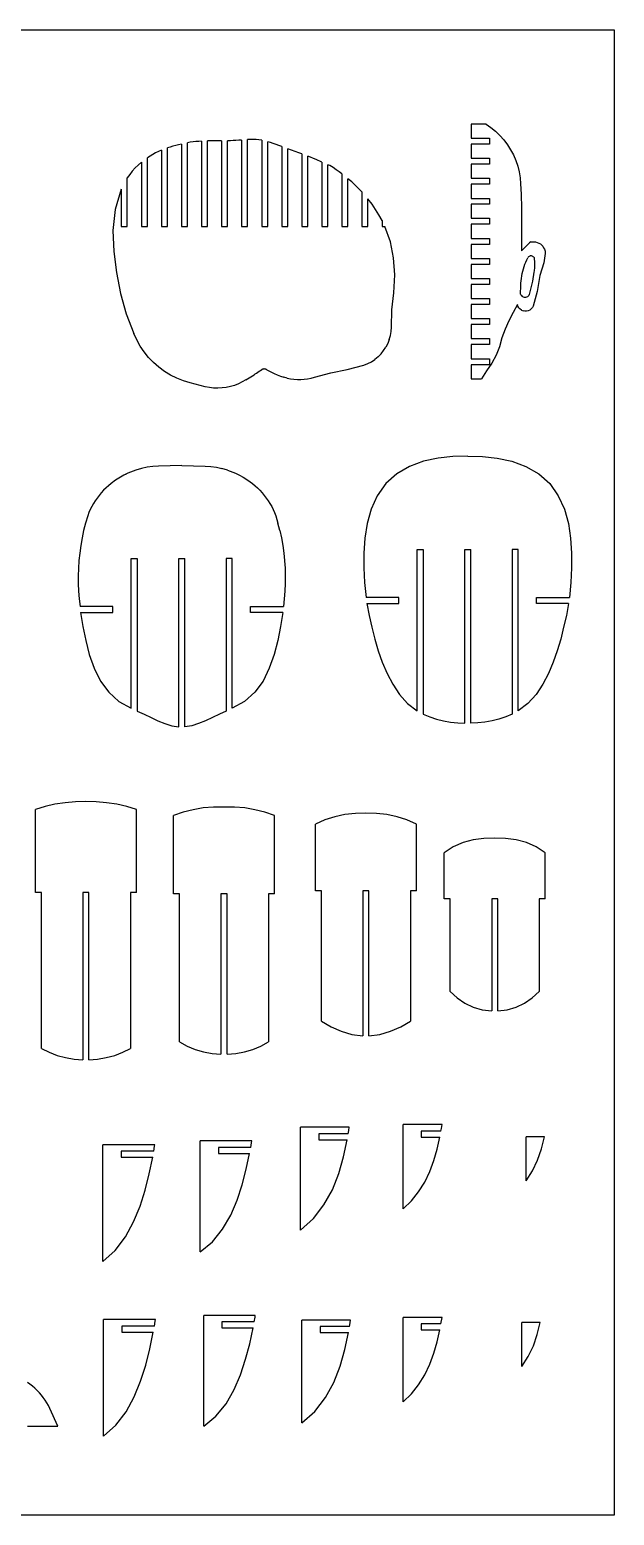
# Model space of a CAD drawing. Extents: x -77 to 77, y -69 to 69.
# Drawn here: x 22.7 to 77.4, y -69.5 to 69.5 of the extents above; entities that cross this region are included whole.
import ezdxf

# ---------------------------------------------------------------- set-up
doc = ezdxf.new("R2010")
doc.units = 0
doc.header["$MEASUREMENT"] = 0
doc.layers.get('0').update_dxf_attribs({"linetype": 'CONTINUOUS'})

msp = doc.modelspace()

# ---------------------------------------------------------------- linework, layer by layer
for p, q in [((-77.39, 69.48), (77.39, 69.48)), ((77.39, 69.48), (77.39, -69.48)), ((64.02, 60.65), (64.02, 59.34)), ((65.4, 60.65), (64.02, 60.65)), ((65.4, 60.65), (65.86, 60.33)), ((65.86, 60.33), (66.29, 59.98)), ((66.69, 59.59), (66.29, 59.98)), ((35.87, 58.51), (35.61, 58.42)), ((35.61, 51.07), (35.61, 58.42)), ((36.13, 58.59), (35.87, 58.51)), ((36.4, 58.66), (36.13, 58.59)), ((36.66, 58.73), (36.4, 58.66)), ((36.93, 58.79), (36.66, 58.73)), ((36.93, 58.79), (36.93, 51.07)), ((37.75, 58.95), (37.49, 58.91)), ((37.49, 51.07), (37.49, 58.91)), ((38.01, 58.99), (37.75, 58.95)), ((38.27, 59.02), (38.01, 58.99)), ((38.54, 59.04), (38.27, 59.02)), ((38.8, 59.06), (38.54, 59.04)), ((38.8, 59.06), (38.8, 51.07)), ((39.63, 59.1), (39.36, 59.09)), ((39.36, 51.07), (39.36, 59.09)), ((39.89, 59.1), (39.63, 59.1)), ((40.15, 59.1), (39.89, 59.1)), ((40.68, 59.1), (40.15, 59.1)), ((40.68, 59.1), (40.68, 51.07)), ((41.24, 51.07), (41.24, 59.1)), ((41.5, 59.1), (41.24, 59.1)), ((41.76, 59.11), (41.5, 59.1)), ((42.02, 59.12), (41.76, 59.11)), ((42.29, 59.14), (42.02, 59.12)), ((42.55, 59.16), (42.29, 59.14)), ((42.55, 59.16), (42.55, 51.07)), ((43.38, 59.22), (43.11, 59.21)), ((43.11, 51.07), (43.11, 59.21)), ((43.64, 59.22), (43.38, 59.22)), ((43.91, 59.21), (43.64, 59.22)), ((44.17, 59.18), (43.91, 59.21)), ((44.43, 59.14), (44.17, 59.18)), ((44.43, 59.14), (44.43, 51.07)), ((45.25, 58.92), (44.99, 59)), ((44.99, 51.07), (44.99, 59)), ((45.51, 58.83), (45.25, 58.92)), ((46.3, 58.55), (45.51, 58.83)), ((46.3, 58.55), (46.3, 51.07)), ((64.02, 59.34), (65.73, 59.34)), ((64.02, 58.78), (64.02, 57.46)), ((65.73, 58.78), (64.02, 58.78)), ((65.73, 59.34), (65.73, 58.78)), ((66.69, 59.59), (67.07, 59.18)), ((67.07, 59.18), (67.4, 58.73)), ((67.4, 58.73), (67.7, 58.26)), ((33.18, 57.09), (32.88, 56.82)), ((33.18, 57.09), (33.18, 51.07)), ((33.99, 57.67), (33.74, 57.5)), ((33.74, 51.07), (33.74, 57.5)), ((34.25, 57.82), (33.99, 57.67)), ((34.51, 57.96), (34.25, 57.82)), ((34.78, 58.09), (34.51, 57.96)), ((35.05, 58.21), (34.78, 58.09)), ((35.05, 58.21), (35.05, 51.07)), ((46.86, 51.07), (46.86, 58.35)), ((47.91, 57.97), (46.86, 58.35)), ((48.18, 57.87), (47.91, 57.97)), ((48.18, 57.87), (48.18, 51.07)), ((48.74, 51.07), (48.74, 57.65)), ((49, 57.55), (48.74, 57.65)), ((49.27, 57.44), (49, 57.55)), ((49.53, 57.33), (49.27, 57.44)), ((50.05, 57.09), (49.53, 57.33)), ((50.05, 57.09), (50.05, 51.07)), ((64.02, 57.46), (65.73, 57.46)), ((65.73, 57.46), (65.73, 56.9)), ((67.7, 58.26), (67.96, 57.77)), ((67.96, 57.77), (68.18, 57.25)), ((68.18, 57.25), (68.36, 56.72)), ((32.09, 55.94), (31.86, 55.62)), ((31.86, 51.07), (31.86, 55.62)), ((32.33, 56.25), (32.09, 55.94)), ((32.6, 56.55), (32.33, 56.25)), ((32.88, 56.82), (32.6, 56.55)), ((50.81, 56.77), (50.61, 56.84)), ((50.61, 51.07), (50.61, 56.84)), ((51.1, 56.58), (50.81, 56.77)), ((51.38, 56.38), (51.1, 56.58)), ((51.66, 56.19), (51.38, 56.38)), ((51.93, 55.99), (51.66, 56.19)), ((51.93, 55.99), (51.93, 51.07)), ((65.73, 56.9), (64.02, 56.9)), ((64.02, 56.9), (64.02, 55.59)), ((64.02, 55.59), (65.73, 55.59)), ((65.73, 55.59), (65.73, 55.03)), ((68.36, 56.72), (68.5, 56.18)), ((68.5, 56.18), (68.59, 55.63)), ((68.59, 55.63), (68.64, 55.07)), ((31.3, 54.57), (30.72, 52.67)), ((31.3, 54.57), (31.3, 51.07)), ((52.84, 55.24), (52.49, 55.54)), ((52.49, 51.07), (52.49, 55.54)), ((53.17, 54.94), (52.84, 55.24)), ((53.49, 54.63), (53.17, 54.94)), ((53.8, 54.31), (53.49, 54.63)), ((53.8, 54.31), (53.8, 51.07)), ((65.73, 55.03), (64.02, 55.03)), ((64.02, 55.03), (64.02, 53.71)), ((68.64, 55.07), (68.68, 54.09)), ((54.36, 51.07), (54.36, 53.66)), ((54.74, 53.18), (54.36, 53.66)), ((55.08, 52.68), (54.74, 53.18)), ((64.02, 53.71), (65.73, 53.71)), ((65.73, 53.15), (64.02, 53.15)), ((64.02, 53.15), (64.02, 51.84)), ((65.73, 53.71), (65.73, 53.15)), ((68.68, 54.09), (68.71, 52.79)), ((30.72, 52.67), (30.52, 50.71)), ((55.39, 52.17), (55.08, 52.68)), ((55.68, 51.65), (55.39, 52.17)), ((55.68, 51.65), (55.68, 51.07)), ((64.02, 51.84), (65.73, 51.84)), ((65.73, 51.84), (65.73, 51.28)), ((68.71, 52.79), (68.73, 51.48)), ((68.73, 51.48), (68.71, 50.27)), ((30.52, 50.71), (30.59, 48.73)), ((31.3, 51.07), (31.86, 51.07)), ((33.18, 51.07), (33.74, 51.07)), ((35.05, 51.07), (35.61, 51.07)), ((36.93, 51.07), (37.49, 51.07)), ((38.8, 51.07), (39.36, 51.07)), ((40.68, 51.07), (41.24, 51.07)), ((42.55, 51.07), (43.11, 51.07)), ((44.43, 51.07), (44.99, 51.07)), ((46.3, 51.07), (46.86, 51.07)), ((48.18, 51.07), (48.74, 51.07)), ((50.05, 51.07), (50.61, 51.07)), ((51.93, 51.07), (52.49, 51.07)), ((53.8, 51.07), (54.36, 51.07)), ((55.68, 51.07), (55.95, 51.07)), ((56.46, 49.64), (55.95, 51.07)), ((65.73, 51.28), (64.02, 51.28)), ((64.02, 51.28), (64.02, 49.96)), ((68.71, 50.27), (68.71, 48.79)), ((30.59, 48.73), (30.85, 46.76)), ((56.76, 48.13), (56.46, 49.64)), ((64.02, 49.96), (65.73, 49.96)), ((65.73, 49.4), (64.02, 49.4)), ((64.02, 49.4), (64.02, 48.09)), ((65.73, 49.96), (65.73, 49.4)), ((68.71, 48.79), (69.46, 49.55)), ((69.6, 49.63), (69.46, 49.55)), ((69.6, 49.63), (69.69, 49.64)), ((69.69, 49.64), (69.85, 49.65)), ((69.85, 49.65), (70.02, 49.63)), ((70.02, 49.63), (70.18, 49.59)), ((70.18, 49.59), (70.34, 49.52)), ((70.34, 49.52), (70.48, 49.44)), ((70.58, 49.36), (70.48, 49.44)), ((70.58, 49.36), (70.7, 49.23)), ((70.7, 49.23), (70.79, 49.09)), ((70.79, 49.09), (70.87, 48.94)), ((70.87, 48.94), (70.92, 48.78)), ((70.92, 48.78), (70.94, 48.69)), ((70.94, 48.69), (70.94, 48.54)), ((56.87, 46.54), (56.76, 48.13)), ((64.02, 48.09), (65.73, 48.09)), ((64.02, 47.53), (64.02, 46.21)), ((65.73, 47.53), (64.02, 47.53)), ((65.73, 48.09), (65.73, 47.53)), ((68.9, 47.11), (68.96, 47.32)), ((68.96, 47.32), (69.04, 47.54)), ((69.04, 47.54), (69.12, 47.75)), ((69.12, 47.75), (69.21, 47.96)), ((69.21, 47.96), (69.3, 48.16)), ((69.34, 48.21), (69.3, 48.16)), ((69.38, 48.25), (69.34, 48.21)), ((69.43, 48.28), (69.38, 48.25)), ((69.49, 48.3), (69.43, 48.28)), ((69.54, 48.32), (69.49, 48.3)), ((69.6, 48.32), (69.54, 48.32)), ((69.66, 48.32), (69.6, 48.32)), ((69.72, 48.3), (69.66, 48.32)), ((69.77, 48.28), (69.72, 48.3)), ((69.82, 48.25), (69.77, 48.28)), ((69.87, 48.21), (69.82, 48.25)), ((69.89, 48.18), (69.87, 48.21)), ((69.89, 48.18), (69.9, 48.14)), ((69.9, 48.14), (69.92, 47.69)), ((69.92, 47.69), (69.93, 47.54)), ((69.93, 47.46), (69.92, 47.31)), ((69.92, 47.31), (69.92, 47.16)), ((69.93, 47.54), (69.93, 47.46)), ((70.8, 47.68), (70.43, 46.48)), ((70.94, 48.54), (70.8, 47.68)), ((30.85, 46.76), (31.24, 44.82)), ((56.79, 44.86), (56.87, 46.54)), ((64.02, 46.21), (65.73, 46.21)), ((65.73, 46.21), (65.73, 45.65)), ((68.67, 45.77), (68.68, 46)), ((68.68, 46), (68.71, 46.22)), ((68.71, 46.22), (68.75, 46.45)), ((68.75, 46.45), (68.79, 46.67)), ((68.79, 46.67), (68.84, 46.89)), ((68.84, 46.89), (68.9, 47.11)), ((69.76, 45.97), (69.43, 44.72)), ((69.88, 46.79), (69.76, 45.97)), ((69.9, 46.94), (69.88, 46.79)), ((69.92, 47.16), (69.9, 47.01)), ((69.9, 47.01), (69.9, 46.94)), ((70.43, 46.48), (70.19, 44.99)), ((31.24, 44.82), (31.76, 42.92)), ((56.59, 43.29), (56.79, 44.86)), ((64.02, 45.65), (64.02, 44.34)), ((65.73, 45.65), (64.02, 45.65)), ((68.64, 44.78), (68.66, 45.54)), ((68.66, 44.69), (68.64, 44.78)), ((68.66, 45.54), (68.67, 45.77)), ((68.71, 44.61), (68.66, 44.69)), ((68.71, 44.61), (68.77, 44.54)), ((68.84, 44.49), (68.77, 44.54)), ((68.92, 44.45), (68.84, 44.49)), ((69.27, 44.5), (69.19, 44.46)), ((69.34, 44.56), (69.27, 44.5)), ((69.4, 44.63), (69.34, 44.56)), ((69.43, 44.72), (69.4, 44.63)), ((70.19, 44.99), (69.82, 43.63)), ((56.55, 41.65), (56.59, 43.29)), ((64.02, 44.34), (65.73, 44.34)), ((64.02, 43.78), (64.02, 42.46)), ((65.73, 43.78), (64.02, 43.78)), ((65.73, 44.34), (65.73, 43.78)), ((68.34, 43.79), (67.93, 43.03)), ((68.38, 43.63), (68.34, 43.79)), ((68.46, 43.48), (68.38, 43.63)), ((68.57, 43.36), (68.46, 43.48)), ((68.71, 43.26), (68.57, 43.36)), ((68.71, 43.26), (68.86, 43.19)), ((69.02, 43.15), (68.86, 43.19)), ((69.01, 44.43), (68.92, 44.45)), ((69.1, 44.44), (69.01, 44.43)), ((69.19, 43.15), (69.02, 43.15)), ((69.19, 44.46), (69.1, 44.44)), ((69.35, 43.19), (69.19, 43.15)), ((69.5, 43.26), (69.35, 43.19)), ((69.63, 43.36), (69.5, 43.26)), ((69.74, 43.49), (69.63, 43.36)), ((69.82, 43.63), (69.74, 43.49)), ((31.76, 42.92), (32.47, 41.07)), ((64.02, 42.46), (65.73, 42.46)), ((64.02, 41.9), (64.02, 40.59)), ((65.73, 41.9), (64.02, 41.9)), ((65.73, 42.46), (65.73, 41.9)), ((67.54, 42.26), (67.19, 41.47)), ((67.93, 43.03), (67.54, 42.26)), ((32.74, 40.46), (32.47, 41.07)), ((33.06, 39.89), (32.74, 40.46)), ((56.36, 40.5), (56.22, 40.14)), ((56.36, 40.5), (56.46, 40.88)), ((56.46, 40.88), (56.53, 41.26)), ((56.53, 41.26), (56.55, 41.65)), ((64.02, 40.59), (65.73, 40.59)), ((65.73, 40.59), (65.73, 40.03)), ((66.89, 40.66), (66.65, 39.83)), ((67.19, 41.47), (66.89, 40.66)), ((33.43, 39.34), (33.06, 39.89)), ((33.85, 38.83), (33.43, 39.34)), ((55.59, 39.17), (55.31, 38.89)), ((55.59, 39.17), (55.83, 39.47)), ((55.83, 39.47), (56.04, 39.79)), ((56.22, 40.14), (56.04, 39.79)), ((64.02, 40.03), (64.02, 38.71)), ((65.73, 40.03), (64.02, 40.03)), ((66.35, 39.03), (65.93, 38.28)), ((66.65, 39.83), (66.35, 39.03)), ((34.31, 38.35), (33.85, 38.83)), ((34.8, 37.92), (34.31, 38.35)), ((34.81, 37.92), (34.8, 37.92)), ((34.81, 37.91), (34.81, 37.92)), ((35.34, 37.52), (34.81, 37.91)), ((35.91, 37.18), (35.34, 37.52)), ((44.07, 37.44), (44.19, 37.53)), ((44.19, 37.53), (44.31, 37.62)), ((44.31, 37.62), (44.44, 37.7)), ((44.44, 37.7), (44.47, 37.72)), ((44.47, 37.72), (44.5, 37.74)), ((44.5, 37.74), (44.54, 37.76)), ((44.54, 37.76), (44.58, 37.77)), ((44.58, 37.77), (44.62, 37.77)), ((44.62, 37.77), (44.66, 37.78)), ((44.7, 37.77), (44.66, 37.78)), ((44.7, 37.77), (44.74, 37.77)), ((44.74, 37.77), (44.78, 37.76)), ((44.78, 37.76), (44.81, 37.74)), ((44.81, 37.74), (44.85, 37.72)), ((44.85, 37.72), (44.92, 37.68)), ((44.92, 37.68), (45.59, 37.33)), ((50.88, 37.39), (52.43, 37.7)), ((52.43, 37.7), (53.99, 38.1)), ((53.99, 38.1), (54.35, 38.25)), ((54.35, 38.25), (54.69, 38.43)), ((54.69, 38.43), (55.01, 38.64)), ((55.31, 38.89), (55.01, 38.64)), ((64.02, 38.71), (65.73, 38.71)), ((64.02, 38.15), (64.02, 36.84)), ((65.73, 38.15), (64.02, 38.15)), ((65.44, 37.56), (64.98, 36.84)), ((65.93, 38.28), (65.44, 37.56)), ((65.73, 38.71), (65.73, 38.15)), ((36.5, 36.89), (35.91, 37.18)), ((37.12, 36.65), (36.5, 36.89)), ((37.75, 36.46), (37.12, 36.65)), ((39.15, 36.08), (37.75, 36.46)), ((41.88, 36.21), (41.5, 36.1)), ((42.25, 36.36), (41.88, 36.21)), ((42.61, 36.53), (42.25, 36.36)), ((42.95, 36.73), (42.61, 36.53)), ((42.95, 36.73), (43.72, 37.21)), ((43.72, 37.21), (43.83, 37.28)), ((43.83, 37.28), (43.95, 37.35)), ((43.95, 37.35), (44.07, 37.44)), ((45.59, 37.33), (45.88, 37.19)), ((45.88, 37.19), (46.18, 37.07)), ((46.18, 37.07), (46.49, 36.97)), ((46.8, 36.89), (46.49, 36.97)), ((46.8, 36.89), (47.11, 36.83)), ((47.11, 36.83), (47.43, 36.79)), ((47.43, 36.79), (47.76, 36.77)), ((47.76, 36.77), (48.08, 36.77)), ((48.08, 36.77), (48.4, 36.8)), ((48.4, 36.8), (48.72, 36.84)), ((48.72, 36.84), (49.04, 36.9)), ((49.04, 36.9), (49.35, 36.98)), ((49.35, 36.98), (50.88, 37.39)), ((64.02, 36.84), (64.98, 36.84)), ((39.54, 36.01), (39.15, 36.08)), ((39.93, 35.96), (39.54, 36.01)), ((40.33, 35.95), (39.93, 35.96)), ((40.72, 35.97), (40.33, 35.95)), ((41.12, 36.02), (40.72, 35.97)), ((41.5, 36.1), (41.12, 36.02)), ((60.93, 29.4), (59.57, 29.11)), ((62.31, 29.55), (60.93, 29.4)), ((63.69, 29.59), (62.31, 29.55)), ((63.69, 29.59), (65.08, 29.55)), ((65.08, 29.55), (66.45, 29.4)), ((66.45, 29.4), (67.81, 29.11)), ((31.55, 27.82), (31.22, 27.63)), ((31.92, 27.99), (31.55, 27.82)), ((31.69, 27.89), (31.55, 27.82)), ((31.92, 27.99), (31.69, 27.89)), ((32.17, 28.11), (31.92, 27.99)), ((32.67, 28.29), (32.17, 28.11)), ((33.19, 28.44), (32.67, 28.29)), ((33.71, 28.55), (33.19, 28.44)), ((34.24, 28.62), (33.71, 28.55)), ((34.77, 28.65), (34.24, 28.62)), ((36.95, 28.71), (34.77, 28.65)), ((36.95, 28.71), (39.13, 28.65)), ((39.13, 28.65), (39.66, 28.62)), ((39.66, 28.62), (40.19, 28.55)), ((40.19, 28.55), (40.71, 28.44)), ((41.23, 28.29), (40.71, 28.44)), ((41.23, 28.29), (41.73, 28.11)), ((41.73, 28.11), (41.98, 27.99)), ((41.98, 27.99), (42.35, 27.82)), ((42.35, 27.82), (42.69, 27.63)), ((57.06, 27.95), (56.02, 27.02)), ((58.26, 28.64), (57.06, 27.95)), ((59.57, 29.11), (58.26, 28.64)), ((67.81, 29.11), (69.12, 28.64)), ((69.12, 28.64), (70.33, 27.95)), ((70.33, 27.95), (71.36, 27.02)), ((29.88, 26.63), (29.64, 26.4)), ((30.1, 26.83), (29.88, 26.63)), ((30.34, 27.03), (30.1, 26.83)), ((30.77, 27.35), (30.34, 27.03)), ((31.22, 27.63), (30.77, 27.35)), ((42.69, 27.63), (43.14, 27.35)), ((43.14, 27.35), (43.57, 27.03)), ((43.57, 27.03), (43.81, 26.83)), ((43.81, 26.83), (44.02, 26.63)), ((44.02, 26.63), (44.26, 26.4)), ((56.02, 27.02), (55.22, 25.89)), ((71.36, 27.02), (72.16, 25.89)), ((28.7, 25.15), (28.55, 24.88)), ((28.87, 25.42), (28.7, 25.15)), ((29.04, 25.67), (28.87, 25.42)), ((29.23, 25.92), (29.04, 25.67)), ((29.43, 26.16), (29.23, 25.92)), ((29.64, 26.4), (29.43, 26.16)), ((44.26, 26.4), (44.47, 26.16)), ((44.47, 26.16), (44.67, 25.92)), ((44.67, 25.92), (44.86, 25.67)), ((44.86, 25.67), (45.04, 25.42)), ((45.04, 25.42), (45.2, 25.15)), ((45.2, 25.15), (45.36, 24.88)), ((55.22, 25.89), (54.65, 24.62)), ((72.16, 25.89), (72.73, 24.62)), ((28.16, 24.02), (27.96, 23.33)), ((28.28, 24.31), (28.16, 24.02)), ((28.4, 24.6), (28.28, 24.31)), ((28.55, 24.88), (28.4, 24.6)), ((45.36, 24.88), (45.5, 24.6)), ((45.5, 24.6), (45.63, 24.31)), ((45.63, 24.31), (45.74, 24.02)), ((45.74, 24.02), (45.94, 23.33)), ((54.65, 24.62), (54.28, 23.28)), ((72.73, 24.62), (73.1, 23.28)), ((27.78, 22.64), (27.63, 21.94)), ((27.96, 23.33), (27.78, 22.64)), ((46.12, 22.64), (45.94, 23.33)), ((46.12, 22.64), (46.27, 21.94)), ((54.28, 23.28), (54.07, 21.91)), ((73.1, 23.28), (73.31, 21.91)), ((27.51, 21.23), (27.41, 20.53)), ((27.63, 21.94), (27.51, 21.23)), ((46.27, 21.94), (46.39, 21.23)), ((46.39, 21.23), (46.49, 20.53)), ((54.07, 21.91), (53.99, 20.53)), ((58.97, 5.77), (58.97, 20.87)), ((58.97, 20.87), (59.53, 20.87)), ((59.53, 20.87), (59.53, 5.46)), ((63.41, 4.61), (63.41, 20.87)), ((63.41, 20.87), (63.97, 20.87)), ((63.97, 4.61), (63.97, 20.87)), ((68.42, 20.87), (67.85, 20.87)), ((67.85, 20.87), (67.85, 5.46)), ((68.42, 5.77), (68.42, 20.87)), ((73.31, 21.91), (73.39, 20.53)), ((27.34, 19.81), (27.29, 19.1)), ((27.41, 20.53), (27.34, 19.82)), ((27.34, 19.82), (27.34, 19.81)), ((27.34, 19.82), (27.34, 19.82)), ((32.23, 20.01), (32.79, 20.01)), ((32.23, 6.01), (32.23, 20.01)), ((32.79, 20.01), (32.79, 5.75)), ((36.67, 20.01), (37.23, 20.01)), ((36.67, 4.26), (36.67, 20.01)), ((37.23, 4.26), (37.23, 20.01)), ((41.67, 20.01), (41.11, 20.01)), ((41.11, 20.01), (41.11, 5.75)), ((41.67, 6.01), (41.67, 20.01)), ((46.49, 20.53), (46.56, 19.82)), ((46.56, 19.82), (46.56, 19.82)), ((46.56, 19.82), (46.57, 19.81)), ((46.57, 19.81), (46.61, 19.1)), ((53.99, 20.53), (53.99, 19.14)), ((73.39, 20.53), (73.39, 19.14)), ((27.29, 19.1), (27.27, 18.38)), ((27.27, 18.38), (27.27, 17.67)), ((46.61, 19.1), (46.63, 18.38)), ((46.63, 18.38), (46.63, 17.67)), ((53.99, 19.14), (54.05, 17.76)), ((73.39, 19.14), (73.34, 17.76)), ((27.27, 17.67), (27.3, 16.95)), ((27.3, 16.95), (27.36, 16.24)), ((46.6, 16.95), (46.54, 16.24)), ((46.63, 17.67), (46.6, 16.95)), ((54.05, 17.76), (54.18, 16.38)), ((73.34, 17.76), (73.2, 16.38)), ((27.36, 16.24), (27.44, 15.53)), ((30.52, 15.53), (27.44, 15.53)), ((30.52, 14.97), (30.52, 15.53)), ((43.38, 15.53), (46.46, 15.53)), ((43.38, 14.97), (43.38, 15.53)), ((46.54, 16.24), (46.46, 15.53)), ((57.26, 16.38), (54.18, 16.38)), ((54.26, 15.82), (54.47, 14.7)), ((54.26, 15.82), (57.26, 15.82)), ((57.26, 15.82), (57.26, 16.38)), ((70.12, 16.38), (73.2, 16.38)), ((70.12, 15.82), (70.12, 16.38)), ((73.12, 15.82), (70.12, 15.82)), ((73.12, 15.82), (72.91, 14.7)), ((27.5, 14.97), (30.52, 14.97)), ((27.5, 14.97), (27.7, 13.66)), ((46.4, 14.97), (43.38, 14.97)), ((46.4, 14.97), (46.2, 13.66)), ((54.47, 14.7), (54.72, 13.59)), ((72.91, 14.7), (72.66, 13.59)), ((27.7, 13.66), (27.97, 12.35)), ((46.2, 13.66), (45.94, 12.35)), ((54.72, 13.59), (55, 12.48)), ((72.66, 13.59), (72.39, 12.48)), ((27.97, 12.35), (28.31, 11.04)), ((45.94, 12.35), (45.59, 11.04)), ((55, 12.48), (55.32, 11.39)), ((55.32, 11.39), (55.7, 10.32)), ((72.06, 11.39), (71.68, 10.32)), ((72.39, 12.48), (72.06, 11.39)), ((28.31, 11.04), (28.76, 9.75)), ((28.76, 9.75), (29.36, 8.55)), ((45.14, 9.75), (44.55, 8.55)), ((45.59, 11.04), (45.14, 9.75)), ((55.7, 10.32), (56.15, 9.27)), ((71.68, 10.32), (71.23, 9.27)), ((29.36, 8.55), (30.12, 7.5)), ((44.55, 8.55), (43.78, 7.5)), ((56.15, 9.27), (56.68, 8.26)), ((71.23, 9.27), (70.7, 8.26)), ((30.12, 7.5), (31.08, 6.65)), ((43.78, 7.5), (42.82, 6.65)), ((56.68, 8.26), (57.31, 7.3)), ((57.31, 7.3), (58.06, 6.45)), ((70.08, 7.3), (69.32, 6.45)), ((70.7, 8.26), (70.08, 7.3)), ((31.08, 6.65), (32.23, 6.01)), ((32.79, 5.75), (33.44, 5.45)), ((41.11, 5.75), (40.47, 5.45)), ((42.82, 6.65), (41.67, 6.01)), ((58.06, 6.45), (58.97, 5.77)), ((69.32, 6.45), (68.42, 5.77)), ((33.44, 5.45), (34.08, 5.14)), ((34.08, 5.14), (34.73, 4.84)), ((34.73, 4.84), (35.37, 4.58)), ((35.37, 4.58), (36.02, 4.37)), ((36.02, 4.37), (36.67, 4.26)), ((37.88, 4.37), (37.23, 4.26)), ((38.53, 4.58), (37.88, 4.37)), ((39.17, 4.84), (38.53, 4.58)), ((39.82, 5.14), (39.17, 4.84)), ((40.47, 5.45), (39.82, 5.14)), ((59.53, 5.46), (60.14, 5.2)), ((60.14, 5.2), (60.78, 4.99)), ((60.78, 4.99), (61.43, 4.83)), ((61.43, 4.83), (62.08, 4.72)), ((62.08, 4.72), (62.75, 4.65)), ((62.75, 4.65), (63.41, 4.61)), ((64.64, 4.65), (63.97, 4.61)), ((65.3, 4.72), (64.64, 4.65)), ((65.96, 4.83), (65.3, 4.72)), ((66.6, 4.99), (65.96, 4.83)), ((67.24, 5.2), (66.6, 4.99)), ((67.85, 5.46), (67.24, 5.2)), ((27.02, -2.75), (26.06, -2.83)), ((27.99, -2.7), (27.02, -2.75)), ((28.96, -2.75), (27.99, -2.7)), ((29.93, -2.83), (28.96, -2.75)), ((24.17, -3.17), (23.27, -3.46)), ((23.27, -11.23), (23.27, -3.46)), ((25.1, -2.97), (24.17, -3.17)), ((26.06, -2.83), (25.1, -2.97)), ((30.88, -2.97), (29.93, -2.83)), ((31.82, -3.17), (30.88, -2.97)), ((32.72, -3.46), (31.82, -3.17)), ((32.72, -11.23), (32.72, -3.46)), ((37.08, -3.71), (36.18, -4.03)), ((36.18, -11.35), (36.18, -4.03)), ((38.01, -3.48), (37.08, -3.71)), ((38.96, -3.32), (38.01, -3.48)), ((39.93, -3.25), (38.96, -3.32)), ((40.91, -3.23), (39.93, -3.25)), ((41.88, -3.25), (40.91, -3.23)), ((42.85, -3.32), (41.88, -3.25)), ((43.8, -3.48), (42.85, -3.32)), ((44.73, -3.71), (43.8, -3.48)), ((45.63, -4.03), (44.73, -3.71)), ((45.63, -11.35), (45.63, -4.03)), ((51.26, -4.14), (50.33, -4.43)), ((52.21, -3.94), (51.26, -4.14)), ((53.19, -3.82), (52.21, -3.94)), ((54.17, -3.79), (53.19, -3.82)), ((55.16, -3.82), (54.17, -3.79)), ((56.13, -3.94), (55.16, -3.82)), ((57.09, -4.14), (56.13, -3.94)), ((58.01, -4.43), (57.09, -4.14)), ((50.33, -4.43), (49.45, -4.82)), ((49.45, -11.08), (49.45, -4.82)), ((58.9, -4.82), (58.01, -4.43)), ((58.9, -11.08), (58.9, -4.82)), ((63.25, -6.55), (62.33, -6.96)), ((64.21, -6.29), (63.25, -6.55)), ((65.2, -6.16), (64.21, -6.29)), ((66.21, -6.14), (65.2, -6.16)), ((67.22, -6.16), (66.21, -6.14)), ((68.21, -6.29), (67.22, -6.16)), ((69.17, -6.55), (68.21, -6.29)), ((70.09, -6.96), (69.17, -6.55)), ((62.33, -6.96), (61.49, -7.51)), ((61.49, -11.83), (61.49, -7.51)), ((70.94, -7.51), (70.09, -6.96)), ((70.94, -11.83), (70.94, -7.51)), ((50.01, -11.08), (49.45, -11.08)), ((50.01, -23.26), (50.01, -11.08)), ((53.89, -11.08), (53.89, -24.64)), ((54.45, -11.08), (53.89, -11.08)), ((54.45, -24.64), (54.45, -11.08)), ((58.33, -11.08), (58.33, -23.26)), ((58.9, -11.08), (58.33, -11.08)), ((23.83, -11.23), (23.27, -11.23)), ((23.83, -25.82), (23.83, -11.23)), ((28.27, -11.23), (27.71, -11.23)), ((27.71, -11.23), (27.71, -26.89)), ((28.27, -26.89), (28.27, -11.23)), ((32.72, -11.23), (32.15, -11.23)), ((32.15, -11.23), (32.15, -25.82)), ((36.74, -11.35), (36.18, -11.35)), ((36.74, -25.21), (36.74, -11.35)), ((41.19, -11.35), (40.62, -11.35)), ((40.62, -11.35), (40.62, -26.35)), ((41.19, -26.35), (41.19, -11.35)), ((45.07, -11.35), (45.07, -25.21)), ((45.63, -11.35), (45.07, -11.35)), ((62.05, -11.83), (61.49, -11.83)), ((62.05, -20.48), (62.05, -11.83)), ((65.93, -11.83), (65.93, -22.31)), ((66.49, -11.83), (65.93, -11.83)), ((66.49, -22.31), (66.49, -11.83)), ((70.37, -11.83), (70.37, -20.48)), ((70.94, -11.83), (70.37, -11.83)), ((62.05, -20.48), (62.69, -21.07)), ((69.73, -21.07), (70.37, -20.48)), ((62.69, -21.07), (63.41, -21.58)), ((63.41, -21.58), (64.19, -21.96)), ((64.19, -21.96), (65.04, -22.21)), ((65.04, -22.21), (65.93, -22.31)), ((66.49, -22.31), (67.39, -22.21)), ((67.39, -22.21), (68.23, -21.96)), ((68.23, -21.96), (69.01, -21.58)), ((69.01, -21.58), (69.73, -21.07)), ((50.01, -23.26), (50.91, -23.8)), ((57.44, -23.8), (58.33, -23.26)), ((50.91, -23.8), (51.87, -24.21)), ((51.87, -24.21), (52.87, -24.5)), ((52.87, -24.5), (53.89, -24.64)), ((54.45, -24.64), (55.48, -24.5)), ((55.48, -24.5), (56.48, -24.21)), ((56.48, -24.21), (57.44, -23.8)), ((23.83, -25.82), (24.55, -26.17)), ((24.55, -26.17), (25.31, -26.46)), ((30.68, -26.46), (31.43, -26.17)), ((31.43, -26.17), (32.15, -25.82)), ((36.74, -25.21), (37.46, -25.6)), ((37.46, -25.6), (38.22, -25.9)), ((38.22, -25.9), (39, -26.13)), ((39, -26.13), (39.81, -26.28)), ((39.81, -26.28), (40.62, -26.35)), ((41.19, -26.35), (42, -26.28)), ((42, -26.28), (42.81, -26.13)), ((42.81, -26.13), (43.59, -25.9)), ((43.59, -25.9), (44.35, -25.6)), ((44.35, -25.6), (45.07, -25.21)), ((25.31, -26.46), (26.09, -26.67)), ((26.09, -26.67), (26.89, -26.82)), ((26.89, -26.82), (27.71, -26.89)), ((28.27, -26.89), (29.09, -26.82)), ((29.09, -26.82), (29.89, -26.67)), ((29.89, -26.67), (30.68, -26.46)), ((48.05, -42.8), (48.05, -33.19)), ((52.62, -33.19), (48.05, -33.19)), ((52.57, -33.5), (52.62, -33.19)), ((57.64, -40.83), (57.64, -32.94)), ((61.29, -32.94), (57.64, -32.94)), ((61.19, -33.56), (61.23, -33.31)), ((61.23, -33.31), (61.29, -32.94)), ((38.68, -44.85), (38.68, -34.47)), ((43.5, -34.47), (38.68, -34.47)), ((43.4, -35.09), (43.48, -34.63)), ((43.48, -34.63), (43.5, -34.47)), ((52.52, -33.8), (49.76, -33.8)), ((49.76, -33.8), (49.76, -34.37)), ((49.76, -34.37), (52.43, -34.37)), ((52.09, -35.95), (52.43, -34.37)), ((52.52, -33.8), (52.57, -33.5)), ((61.19, -33.56), (59.34, -33.56)), ((59.34, -33.56), (59.34, -34.12)), ((59.34, -34.12), (61.08, -34.12)), ((60.83, -35.22), (61.08, -34.12)), ((70.86, -34.08), (69.15, -34.08)), ((69.15, -38.19), (69.15, -34.08)), ((70.59, -35.19), (70.86, -34.08)), ((29.58, -45.73), (29.58, -34.82)), ((34.43, -34.82), (29.58, -34.82)), ((31.29, -35.43), (31.29, -35.99)), ((34.34, -35.43), (31.29, -35.43)), ((31.29, -35.99), (34.24, -35.99)), ((33.91, -37.54), (34.24, -35.99)), ((34.34, -35.43), (34.41, -34.97)), ((34.41, -34.97), (34.43, -34.82)), ((43.4, -35.09), (40.39, -35.09)), ((40.39, -35.09), (40.39, -35.65)), ((40.39, -35.65), (43.3, -35.65)), ((42.99, -37.12), (43.3, -35.65)), ((51.64, -37.51), (52.09, -35.95)), ((60.52, -36.29), (60.83, -35.22)), ((70.22, -36.25), (70.59, -35.19)), ((42.6, -38.57), (42.99, -37.12)), ((51.04, -39.03), (51.64, -37.51)), ((59.67, -38.32), (60.14, -37.33)), ((60.14, -37.33), (60.52, -36.29)), ((69.15, -38.19), (69.75, -37.26)), ((69.75, -37.26), (70.22, -36.25)), ((33.52, -39.06), (33.91, -37.54)), ((42.12, -40.02), (42.6, -38.57)), ((59.1, -39.24), (59.67, -38.32)), ((33.05, -40.56), (33.52, -39.06)), ((41.53, -41.42), (42.12, -40.02)), ((50.25, -40.45), (51.04, -39.03)), ((57.64, -40.83), (58.43, -40.08)), ((58.43, -40.08), (59.1, -39.24)), ((32.45, -42.03), (33.05, -40.56)), ((40.77, -42.73), (41.53, -41.42)), ((49.26, -41.73), (50.25, -40.45)), ((31.69, -43.43), (32.45, -42.03)), ((39.83, -43.9), (40.77, -42.73)), ((48.05, -42.8), (49.26, -41.73)), ((30.74, -44.7), (31.69, -43.43)), ((38.68, -44.85), (39.83, -43.9)), ((29.58, -45.73), (30.74, -44.7)), ((29.64, -62.09), (29.64, -51.18)), ((34.49, -51.18), (29.64, -51.18)), ((34.39, -51.79), (34.47, -51.33)), ((34.47, -51.33), (34.49, -51.18)), ((39.01, -61.16), (39.01, -50.79)), ((43.83, -50.79), (39.01, -50.79)), ((40.71, -51.4), (40.71, -51.96)), ((43.73, -51.4), (40.71, -51.4)), ((43.73, -51.4), (43.81, -50.94)), ((43.81, -50.94), (43.83, -50.79)), ((52.74, -51.22), (48.18, -51.22)), ((48.18, -60.83), (48.18, -51.22)), ((52.67, -51.68), (52.74, -51.22)), ((61.3, -50.97), (57.64, -50.97)), ((57.64, -58.86), (57.64, -50.97)), ((61.19, -51.59), (61.3, -50.97)), ((34.39, -51.79), (31.34, -51.79)), ((31.34, -51.79), (31.34, -52.36)), ((31.34, -52.36), (34.29, -52.36)), ((33.97, -53.9), (34.29, -52.36)), ((40.71, -51.96), (43.63, -51.96)), ((43.31, -53.43), (43.63, -51.96)), ((52.65, -51.83), (49.89, -51.83)), ((49.89, -51.83), (49.89, -52.4)), ((49.89, -52.4), (52.55, -52.4)), ((52.21, -53.98), (52.55, -52.4)), ((52.65, -51.83), (52.67, -51.68)), ((61.19, -51.59), (59.35, -51.59)), ((59.35, -51.59), (59.35, -52.15)), ((59.35, -52.15), (61.09, -52.15)), ((60.84, -53.25), (61.09, -52.15)), ((68.76, -55.56), (68.76, -51.45)), ((70.46, -51.45), (68.76, -51.45)), ((69.83, -53.62), (70.19, -52.56)), ((70.19, -52.56), (70.46, -51.45)), ((33.58, -55.43), (33.97, -53.9)), ((42.92, -54.88), (43.31, -53.43)), ((51.76, -55.54), (52.21, -53.98)), ((60.52, -54.32), (60.84, -53.25)), ((69.35, -54.63), (69.83, -53.62)), ((33.1, -56.93), (33.58, -55.43)), ((42.45, -56.33), (42.92, -54.88)), ((51.17, -57.06), (51.76, -55.54)), ((59.67, -56.35), (60.14, -55.36)), ((60.14, -55.36), (60.52, -54.32)), ((68.76, -55.56), (69.35, -54.63)), ((32.5, -58.4), (33.1, -56.93)), ((41.85, -57.73), (42.45, -56.33)), ((59.1, -57.27), (59.67, -56.35)), ((22.76, -57.23), (22.52, -57.06)), ((23, -57.41), (22.76, -57.23)), ((23.22, -57.6), (23, -57.41)), ((23.44, -57.8), (23.22, -57.6)), ((23.64, -58.02), (23.44, -57.8)), ((23.83, -58.24), (23.64, -58.02)), ((24.01, -58.47), (23.83, -58.24)), ((41.1, -59.05), (41.85, -57.73)), ((50.38, -58.48), (51.17, -57.06)), ((57.64, -58.86), (58.43, -58.11)), ((58.43, -58.11), (59.1, -57.27)), ((24.18, -58.72), (24.01, -58.47)), ((24.34, -58.97), (24.18, -58.72)), ((24.48, -59.22), (24.34, -58.97)), ((24.61, -59.49), (24.48, -59.22)), ((25.36, -61.16), (24.61, -59.49)), ((31.75, -59.8), (32.5, -58.4)), ((40.15, -60.21), (41.1, -59.05)), ((49.38, -59.76), (50.38, -58.48)), ((22.54, -61.14), (25.36, -61.16)), ((29.64, -62.09), (30.8, -61.06)), ((30.8, -61.06), (31.75, -59.8)), ((39.01, -61.16), (40.15, -60.21)), ((48.18, -60.83), (49.38, -59.76)), ((77.39, -69.48), (-77.39, -69.48))]:
    msp.add_line(p, q)

doc.saveas('drawing.dxf')
